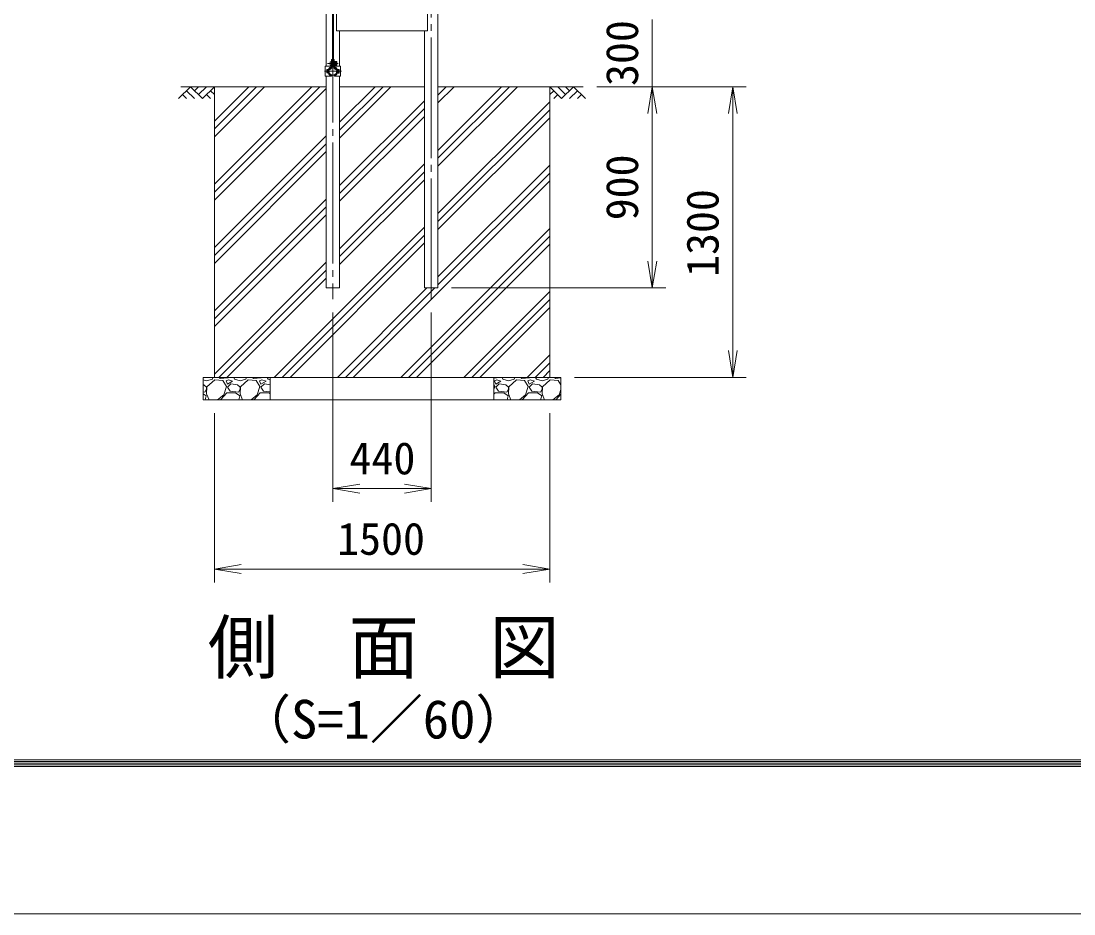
# Model space of a CAD drawing. Units: millimetres, scale not verified, with parts at other scales. Extents: x -12600 to 12600, y -8910 to 8910.
# Drawn here: x -5242 to -533, y -8910 to -4916 of the extents above; entities that cross this region are included whole.
import ezdxf
from ezdxf.enums import TextEntityAlignment as Align

# ---------------------------------------------------------------- set-up
doc = ezdxf.new("R2010")
doc.units = ezdxf.units.MM
doc.header["$LTSCALE"] = 30
doc.linetypes.add('LONG_CHAIN', pattern=[21, 18, -1, 1, -1])
for name, color, linetype, lineweight in [('0-0_D-TTL', 7, 'Continuous', 9), ('0-1_D-TTL-TXT', 7, 'Continuous', 9), ('0-2_D-DCR-HCH', 7, 'Continuous', 9), ('0-3_D-STR1', 1, 'Continuous', 9), ('0-4_D-STR4', 7, 'Continuous', 9), ('0-5_D-BGD', 7, 'Continuous', 9), ('0-6_D-BMK', 2, 'LONG_CHAIN', 9), ('0-7_D-STR3', 3, 'Continuous', 9), ('0-9_D-STR-DIM', 7, 'Continuous', 9), ('0-A_0', 7, 'Continuous', 9)]:
    doc.layers.add(name, color=color, linetype=linetype, lineweight=lineweight)
doc.styles.add('ＭＳ ゴシック', font='')
doc.styles.get('ＭＳ ゴシック').set_extended_font_data('MS Gothic')

# ---------------------------------------------------------------- blocks, each defined once
blk = doc.blocks.new('_Open')
at = {"layer": '0-A_0'}
blk.add_line((-30, 5), (0, 0), dxfattribs=at)
blk.add_lwpolyline([(-30, -5), (0, 0), (-30, 0)], dxfattribs=at)

msp = doc.modelspace()

# ---------------------------------------------------------------- linework, layer by layer
at = {"layer": '0-0_D-TTL', "color": 2}
msp.add_lwpolyline([(-12600, 8910), (12600, 8910), (12600, -8910), (-12600, -8910)], close=True, dxfattribs=at)
at = {"layer": '0-0_D-TTL'}
for points in [[(-11790, 8250), (11790, 8250), (11790, -8250), (-11790, -8250)], [(-11782.5, 8242.5), (11782.5, 8242.5), (11782.5, -8242.5), (-11782.5, -8242.5)], [(-11775, 8235), (11775, 8235), (11775, -8235), (-11775, -8235)], [(-11767.5, 8227.5), (11767.5, 8227.5), (11767.5, -8227.5), (-11767.5, -8227.5)], [(-11760, 8220), (11760, 8220), (11760, -8220), (-11760, -8220)]]:
    msp.add_lwpolyline(points, close=True, dxfattribs=at)
at = {"layer": '0-2_D-DCR-HCH'}
for p, q in [((-4483.82, -5210), (-4537.03, -5263.21)), ((-4483.82, -5210), (-4430.61, -5263.21)), ((-4466.08, -5227.74), (-4448.34, -5210)), ((-4448.34, -5245.47), (-4412.87, -5210)), ((-4430.61, -5263.21), (-4377.39, -5210)), ((-4377.39, -5434.32), (-4153.08, -5210)), ((-4377.39, -5398.96), (-4188.43, -5210)), ((-4377.39, -5681.8), (-3905.59, -5210)), ((-4377.39, -5363.6), (-4223.79, -5210)), ((-4377.39, -5646.45), (-3940.95, -5210)), ((-4377.39, -5717.16), (-3877.64, -5217.41)), ((-3817.14, -5439.75), (-3587.39, -5210)), ((-3817.14, -5404.4), (-3622.75, -5210)), ((-3817.14, -5369.04), (-3658.1, -5210)), ((-3377.14, -5282.59), (-3304.55, -5210)), ((-3377.14, -5565.44), (-3021.71, -5210)), ((-3377.14, -5247.24), (-3339.91, -5210)), ((-3377.14, -5530.08), (-3057.06, -5210)), ((-3377.14, -5211.88), (-3375.26, -5210)), ((-3377.14, -5494.73), (-3092.42, -5210)), ((-2824.18, -5263.21), (-2877.39, -5210)), ((-2806.45, -5245.47), (-2841.92, -5210)), ((-2770.97, -5210), (-2824.18, -5263.21)), ((-2788.62, -5227.83), (-2806.45, -5210)), ((-2770.97, -5210), (-2717.76, -5263.21)), ((-4519.29, -5245.47), (-4501.47, -5263.21)), ((-4501.56, -5227.74), (-4465.92, -5263.21)), ((-4412.87, -5245.47), (-4395.05, -5263.21)), ((-4395.13, -5227.74), (-4377.39, -5245.39)), ((-3817.14, -5651.88), (-3437.64, -5272.38)), ((-2859.66, -5227.74), (-2877.39, -5245.39)), ((-2841.92, -5245.47), (-2859.74, -5263.21)), ((-2753.23, -5227.74), (-2788.87, -5263.21)), ((-2735.5, -5245.47), (-2753.31, -5263.21)), ((-3817.14, -5687.24), (-3437.64, -5307.74)), ((-3377.14, -5777.57), (-2877.39, -5277.82)), ((-3377.14, -5812.92), (-2877.39, -5313.17)), ((-3817.14, -5722.59), (-3437.64, -5343.09)), ((-3377.14, -5848.28), (-2877.39, -5348.53)), ((-4377.39, -5929.29), (-3877.64, -5429.54)), ((-4377.39, -5964.65), (-3877.64, -5464.9)), ((-4377.39, -6000), (-3877.64, -5500.25)), ((-3817.14, -5934.73), (-3437.64, -5555.23)), ((-3817.14, -5970.08), (-3437.64, -5590.58)), ((-3377.14, -6060.41), (-2877.39, -5560.66)), ((-3377.14, -6095.77), (-2877.39, -5596.02)), ((-3817.14, -6005.44), (-3437.64, -5625.94)), ((-3756.02, -6510), (-2877.39, -5631.37)), ((-4377.39, -6212.13), (-3877.64, -5712.38)), ((-4377.39, -6247.49), (-3877.64, -5747.74)), ((-4377.39, -6282.84), (-3877.64, -5783.09)), ((-4109.58, -6510), (-3437.64, -5838.07)), ((-4074.22, -6510), (-3437.64, -5873.42)), ((-3543.89, -6510), (-2877.39, -5843.5)), ((-3508.54, -6510), (-2877.39, -5878.86)), ((-4038.87, -6510), (-3437.64, -5908.78)), ((-3473.18, -6510), (-2877.39, -5914.21)), ((-4377.39, -6494.98), (-3877.64, -5995.23)), ((-4357.06, -6510), (-3877.64, -6030.58)), ((-4321.71, -6510), (-3877.64, -6065.94)), ((-3826.73, -6510), (-3426.73, -6110)), ((-3791.38, -6510), (-3391.38, -6110)), ((-3261.05, -6510), (-2877.39, -6126.35)), ((-3225.69, -6510), (-2877.39, -6161.7)), ((-3190.34, -6510), (-2877.39, -6197.06)), ((-2978.21, -6510), (-2877.39, -6409.19)), ((-2942.85, -6510), (-2877.39, -6444.54)), ((-2907.49, -6510), (-2877.39, -6479.9)), ((-4427.39, -6520.7), (-4411.79, -6525.28)), ((-4423.79, -6543.28), (-4427.39, -6542.74)), ((-4411.79, -6553.78), (-4423.79, -6543.28)), ((-4411.79, -6525.28), (-4386.29, -6517.78)), ((-4375.79, -6520.78), (-4410.29, -6552.28)), ((-4386.29, -6517.78), (-4383.51, -6510)), ((-4339.79, -6523.78), (-4375.79, -6520.78)), ((-4351.79, -6514.78), (-4356.18, -6510)), ((-4317.29, -6511.78), (-4351.79, -6514.78)), ((-4323.29, -6550.78), (-4339.79, -6523.78)), ((-4314.29, -6520.78), (-4324.79, -6525.28)), ((-4324.79, -6525.28), (-4318.79, -6540.28)), ((-4318.79, -6540.28), (-4296.29, -6526.78)), ((-4303.79, -6538.78), (-4318.79, -6553.78)), ((-4315.69, -6510), (-4317.29, -6511.78)), ((-4296.29, -6526.78), (-4314.29, -6520.78)), ((-4273.79, -6543.28), (-4303.79, -6538.78)), ((-4290.63, -6510), (-4287.29, -6517.78)), ((-4287.29, -6517.78), (-4261.79, -6525.28)), ((-4261.79, -6553.78), (-4273.79, -6543.28)), ((-4261.79, -6525.28), (-4236.29, -6517.78)), ((-4225.79, -6520.78), (-4260.29, -6552.28)), ((-4236.29, -6517.78), (-4233.51, -6510)), ((-4189.79, -6523.78), (-4225.79, -6520.78)), ((-4201.79, -6514.78), (-4206.18, -6510)), ((-4167.29, -6511.78), (-4201.79, -6514.78)), ((-4173.29, -6550.78), (-4189.79, -6523.78)), ((-4164.29, -6520.78), (-4174.79, -6525.28)), ((-4174.79, -6525.28), (-4168.79, -6540.28)), ((-4168.79, -6540.28), (-4146.29, -6526.78)), ((-4153.79, -6538.78), (-4168.79, -6553.78)), ((-4165.69, -6510), (-4167.29, -6511.78)), ((-4146.29, -6526.78), (-4164.29, -6520.78)), ((-4127.39, -6542.74), (-4153.79, -6538.78)), ((-4140.63, -6510), (-4137.29, -6517.78)), ((-4137.29, -6517.78), (-4127.39, -6520.7)), ((-3117.29, -6511.78), (-3127.39, -6512.66)), ((-3123.29, -6550.78), (-3127.39, -6544.07)), ((-3114.29, -6520.78), (-3124.79, -6525.28)), ((-3124.79, -6525.28), (-3118.79, -6540.28)), ((-3118.79, -6540.28), (-3096.29, -6526.78)), ((-3103.79, -6538.78), (-3118.79, -6553.78)), ((-3115.69, -6510), (-3117.29, -6511.78)), ((-3096.29, -6526.78), (-3114.29, -6520.78)), ((-3073.79, -6543.28), (-3103.79, -6538.78)), ((-3090.63, -6510), (-3087.29, -6517.78)), ((-3087.29, -6517.78), (-3061.79, -6525.28)), ((-3061.79, -6553.78), (-3073.79, -6543.28)), ((-3061.79, -6525.28), (-3036.29, -6517.78)), ((-3025.79, -6520.78), (-3060.29, -6552.28)), ((-3036.29, -6517.78), (-3033.51, -6510)), ((-2989.79, -6523.78), (-3025.79, -6520.78)), ((-3001.79, -6514.78), (-3006.18, -6510)), ((-2967.29, -6511.78), (-3001.79, -6514.78)), ((-2973.29, -6550.78), (-2989.79, -6523.78)), ((-2964.29, -6520.78), (-2974.79, -6525.28)), ((-2974.79, -6525.28), (-2968.79, -6540.28)), ((-2968.79, -6540.28), (-2946.29, -6526.78)), ((-2953.79, -6538.78), (-2968.79, -6553.78)), ((-2965.69, -6510), (-2967.29, -6511.78)), ((-2946.29, -6526.78), (-2964.29, -6520.78)), ((-2923.79, -6543.28), (-2953.79, -6538.78)), ((-2940.63, -6510), (-2937.29, -6517.78)), ((-2937.29, -6517.78), (-2911.79, -6525.28)), ((-2911.79, -6553.78), (-2923.79, -6543.28)), ((-2911.79, -6525.28), (-2886.29, -6517.78)), ((-2875.79, -6520.78), (-2910.29, -6552.28)), ((-2886.29, -6517.78), (-2883.51, -6510)), ((-2839.79, -6523.78), (-2875.79, -6520.78)), ((-2851.79, -6514.78), (-2856.18, -6510)), ((-2827.39, -6512.66), (-2851.79, -6514.78)), ((-2827.39, -6544.07), (-2839.79, -6523.78)), ((-4427.39, -6575.31), (-4419.29, -6576.28)), ((-4427.39, -6583.02), (-4413.29, -6592.78)), ((-4419.29, -6576.28), (-4411.79, -6562.78)), ((-4410.29, -6552.28), (-4411.79, -6583.78)), ((-4411.79, -6562.78), (-4411.79, -6553.78)), ((-4411.79, -6583.78), (-4400.75, -6610)), ((-4363.39, -6610), (-4335.29, -6588.28)), ((-4348.79, -6609.28), (-4321.79, -6579.28)), ((-4335.29, -6588.28), (-4323.29, -6550.78)), ((-4321.79, -6579.28), (-4282.79, -6579.28)), ((-4318.79, -6553.78), (-4306.79, -6571.78)), ((-4306.79, -6571.78), (-4269.29, -6576.28)), ((-4282.79, -6579.28), (-4263.29, -6592.78)), ((-4269.29, -6576.28), (-4261.79, -6562.78)), ((-4260.29, -6552.28), (-4261.79, -6583.78)), ((-4261.79, -6562.78), (-4261.79, -6553.78)), ((-4261.79, -6583.78), (-4250.75, -6610)), ((-4213.39, -6610), (-4185.29, -6588.28)), ((-4198.79, -6609.28), (-4171.79, -6579.28)), ((-4185.29, -6588.28), (-4173.29, -6550.78)), ((-4171.79, -6579.28), (-4132.79, -6579.28)), ((-4168.79, -6553.78), (-4156.79, -6571.78)), ((-4156.79, -6571.78), (-4127.39, -6575.31)), ((-4132.79, -6579.28), (-4127.39, -6583.02)), ((-3127.39, -6563.61), (-3123.29, -6550.78)), ((-3127.39, -6585.51), (-3121.79, -6579.28)), ((-3121.79, -6579.28), (-3082.79, -6579.28)), ((-3118.79, -6553.78), (-3106.79, -6571.78)), ((-3106.79, -6571.78), (-3069.29, -6576.28)), ((-3082.79, -6579.28), (-3063.29, -6592.78)), ((-3069.29, -6576.28), (-3061.79, -6562.78)), ((-3060.29, -6552.28), (-3061.79, -6583.78)), ((-3061.79, -6562.78), (-3061.79, -6553.78)), ((-3061.79, -6583.78), (-3050.75, -6610)), ((-3013.39, -6610), (-2985.29, -6588.28)), ((-2998.79, -6609.28), (-2971.79, -6579.28)), ((-2985.29, -6588.28), (-2973.29, -6550.78)), ((-2971.79, -6579.28), (-2932.79, -6579.28)), ((-2968.79, -6553.78), (-2956.79, -6571.78)), ((-2956.79, -6571.78), (-2919.29, -6576.28)), ((-2932.79, -6579.28), (-2913.29, -6592.78)), ((-2919.29, -6576.28), (-2911.79, -6562.78)), ((-2910.29, -6552.28), (-2911.79, -6583.78)), ((-2911.79, -6562.78), (-2911.79, -6553.78)), ((-2911.79, -6583.78), (-2900.75, -6610)), ((-2863.39, -6610), (-2835.29, -6588.28)), ((-2848.79, -6609.28), (-2827.39, -6585.51)), ((-2835.29, -6588.28), (-2827.39, -6563.61)), ((-4413.29, -6592.78), (-4418.21, -6610)), ((-4348.37, -6610), (-4348.79, -6609.28)), ((-4263.29, -6592.78), (-4268.21, -6610)), ((-4198.37, -6610), (-4198.79, -6609.28)), ((-3063.29, -6592.78), (-3068.21, -6610)), ((-2998.37, -6610), (-2998.79, -6609.28)), ((-2913.29, -6592.78), (-2918.21, -6610)), ((-2848.37, -6610), (-2848.79, -6609.28))]:
    msp.add_line(p, q, dxfattribs=at)
for points in [[(-3817.14, -6110), (-3877.64, -6110), (-3877.64, -5210), (-4377.39, -5210), (-4377.39, -6510), (-2877.39, -6510), (-2877.39, -5210), (-3377.14, -5210), (-3377.14, -6110), (-3437.64, -6110), (-3437.64, -5210), (-3817.14, -5210)], [(-4127.39, -6510), (-4427.39, -6510), (-4427.39, -6610), (-4127.39, -6610)], [(-2827.39, -6510), (-3127.39, -6510), (-3127.39, -6610), (-2827.39, -6610)]]:
    msp.add_lwpolyline(points, close=True, dxfattribs=at)
at = {"layer": '0-3_D-STR1'}
for p, q in [((-3377.14, -6110), (-3377.14, 2599)), ((-3877.64, -5118.45), (-3877.64, -4432.5)), ((-3831.39, -4860), (-3831.39, -4960)), ((-3423.39, -4860), (-3423.39, -4960)), ((-3423.39, -4960), (-3831.39, -4960)), ((-3817.14, -5118.45), (-3817.14, -4960)), ((-3437.64, -4960), (-3437.64, -6110)), ((-3854.07, -5125.62), (-3857.58, -5131.7)), ((-3857.58, -5131.7), (-3856.19, -5132.5)), ((-3852.68, -5126.42), (-3856.19, -5132.5)), ((-3842.11, -5126.42), (-3838.6, -5132.5)), ((-3840.72, -5125.62), (-3837.21, -5131.7)), ((-3837.21, -5131.7), (-3838.6, -5132.5)), ((-3877.64, -6110), (-3877.64, -5163.45)), ((-3817.14, -6110), (-3817.14, -5163.45)), ((-3817.14, -6110), (-3877.64, -6110)), ((-3377.14, -6110), (-3437.64, -6110))]:
    msp.add_line(p, q, dxfattribs=at)
for centre, radius, start, end in [((-3847.39, -5140.95), 19.05, 114.32478, 65.67522), ((-3847.39, -5140.95), 17.45, 114.32478, 65.67522), ((-3854.42, -5125.42), 2, 330, 114.32478), ((-3854.42, -5125.42), 0.401, 330, 114.32478), ((-3840.37, -5125.42), 2, 65.67522, 210), ((-3840.37, -5125.42), 0.401, 65.67522, 210)]:
    msp.add_arc(centre, radius, start, end, dxfattribs=at)
at = {"layer": '0-4_D-STR4'}
for p, q in [((-3437.64, -5210), (-3817.14, -5210)), ((-2877.39, -5210), (-3377.14, -5210)), ((-2877.39, -6510), (-2877.39, -5210)), ((-4427.39, -6510), (-2827.39, -6510)), ((-4427.39, -6510), (-4427.39, -6610)), ((-2827.39, -6510), (-2827.39, -6610)), ((-4427.39, -6610), (-2827.39, -6610))]:
    msp.add_line(p, q, dxfattribs=at)
msp.add_lwpolyline([(-3877.64, -5210), (-4377.39, -5210), (-4377.39, -6510)], dxfattribs=at)
at = {"layer": '0-5_D-BGD'}
for p, q in [((-4527.39, -5210), (-4377.39, -5210)), ((-2727.39, -5210), (-2877.39, -5210))]:
    msp.add_line(p, q, dxfattribs=at)
at = {"layer": '0-6_D-BMK'}
for p, q in [((-3847.39, 2730), (-3847.39, -6160)), ((-3407.39, -6160), (-3407.39, 2621)), ((-3871.83, -5105.95), (-3822.96, -5105.95)), ((-3885.36, -5140.95), (-3809.43, -5140.95))]:
    msp.add_line(p, q, dxfattribs=at)
at = {"layer": '0-7_D-STR3'}
for p, q in [((-3849.64, -2249.05), (-3849.64, -5120.95)), ((-3845.14, -2249.05), (-3845.14, -5120.95)), ((-3881.04, -5118.45), (-3853.89, -5118.45)), ((-3881.04, -5118.45), (-3881.04, -5163.45)), ((-3858.69, -5099.45), (-3858.69, -5112.45)), ((-3853.89, -5088.95), (-3853.89, -5118.52)), ((-3853.89, -5088.95), (-3851.59, -5088.95)), ((-3851.59, -5088.95), (-3851.59, -5118.52)), ((-3849.89, -5100.63), (-3851.59, -5100.63)), ((-3849.89, -5111.27), (-3851.59, -5111.27)), ((-3849.89, -5100.63), (-3849.89, -5111.27)), ((-3849.89, -5101.95), (-3849.64, -5101.95)), ((-3849.89, -5109.95), (-3849.64, -5109.95)), ((-3849.64, -5120.95), (-3845.14, -5120.95)), ((-3845.14, -5101.95), (-3843.19, -5101.95)), ((-3845.14, -5109.95), (-3843.19, -5109.95)), ((-3843.19, -5088.95), (-3843.19, -5118.52)), ((-3843.19, -5088.95), (-3840.89, -5088.95)), ((-3840.89, -5088.95), (-3840.89, -5118.52)), ((-3830.89, -5097.85), (-3840.89, -5097.85)), ((-3830.89, -5101.9), (-3840.89, -5101.9)), ((-3840.89, -5101.95), (-3840.69, -5101.95)), ((-3840.89, -5109.95), (-3840.69, -5109.95)), ((-3830.89, -5110), (-3840.89, -5110)), ((-3830.89, -5114.05), (-3840.89, -5114.05)), ((-3840.89, -5118.45), (-3813.74, -5118.45)), ((-3829.89, -5099.72), (-3829.89, -5112.06)), ((-3829.89, -5101.95), (-3829.89, -5109.95)), ((-3829.89, -5102.63), (-3829.57, -5102.63)), ((-3829.89, -5109.27), (-3829.57, -5109.27)), ((-3813.74, -5118.45), (-3813.74, -5163.45)), ((-3881.04, -5163.45), (-3854.09, -5163.45)), ((-3874.19, -5134.45), (-3874.19, -5147.45)), ((-3869.39, -5132.95), (-3869.39, -5148.95)), ((-3869.03, -5136.95), (-3869.39, -5136.95)), ((-3869.03, -5144.95), (-3869.39, -5144.95)), ((-3854.09, -5159.48), (-3854.88, -5161.64)), ((-3854.09, -5159.48), (-3854.09, -5163.45)), ((-3840.69, -5159.48), (-3840.69, -5163.45)), ((-3840.69, -5159.48), (-3839.91, -5161.64)), ((-3840.69, -5163.45), (-3813.74, -5163.45)), ((-3825.39, -5136.95), (-3825.76, -5136.95)), ((-3825.39, -5144.95), (-3825.76, -5144.95)), ((-3819.89, -5132.85), (-3825.39, -5132.85)), ((-3825.39, -5132.85), (-3825.39, -5149.05)), ((-3819.89, -5136.9), (-3825.39, -5136.9)), ((-3819.89, -5145), (-3825.39, -5145)), ((-3819.89, -5149.05), (-3825.39, -5149.05)), ((-3818.89, -5134.72), (-3818.89, -5147.06)), ((-3818.89, -5136.95), (-3818.39, -5136.95)), ((-3818.89, -5136.95), (-3818.39, -5136.95)), ((-3818.89, -5137.63), (-3818.07, -5137.63)), ((-3818.89, -5144.27), (-3818.07, -5144.27)), ((-3818.89, -5144.95), (-3818.39, -5144.95)), ((-3818.89, -5144.95), (-3818.39, -5144.95)), ((-3818.39, -5136.95), (-3818.39, -5144.95))]:
    msp.add_line(p, q, dxfattribs=at)
for centre, radius, start, end in [((-3847.39, -5140.95), 22, 110.1633, 250.11694), ((-3847.39, -5140.95), 19.7, 109.83718, 250.11694), ((-3855.89, -5118.52), 2, 297.27961, 0), ((-3855.89, -5118.52), 4.3, 294.96438, 0), ((-3838.89, -5118.52), 4.3, 180, 245.03562), ((-3838.89, -5118.52), 2, 180, 242.72039), ((-3847.39, -5140.95), 19.7, 289.88306, 70.16282), ((-3847.39, -5140.95), 22, 289.88306, 69.8367), ((-3838.6, -5105.95), 8.7, 332.26063, 27.73937), ((-3832.43, -5099.88), 2.54, 307.21089, 52.78911), ((-3832.44, -5112.03), 2.55, 307.42505, 52.57495), ((-3837.39, -5105.95), 8.5, 331.92751, 28.07249), ((-3827.6, -5140.95), 8.7, 332.26063, 27.73937), ((-3821.43, -5134.88), 2.54, 307.21089, 52.78911), ((-3821.44, -5147.03), 2.55, 307.42505, 52.57495), ((-3825.89, -5140.95), 8.5, 331.92751, 28.07249)]:
    msp.add_arc(centre, radius, start, end, dxfattribs=at)
for centre, start_param, end_param in [((-3853.89, -5099.45), 1.5707963, 3.1415927), ((-3853.89, -5112.45), 3.1415927, 4.712389), ((-3869.39, -5134.45), 1.5707963, 3.1415927), ((-3869.39, -5147.45), 3.1415927, 4.712389)]:
    msp.add_ellipse(centre, major_axis=(4.8, 0), ratio=0.3125, start_param=start_param, end_param=end_param, dxfattribs=at)
at = {"layer": '0-9_D-STR-DIM'}
for p, q in [((-2418.72, -5210), (-2418.72, -4910)), ((-2667.39, -5210), (-2358.72, -5210)), ((-2667.39, -5210), (-2358.72, -5210)), ((-2667.39, -5210), (-1998.72, -5210)), ((-2418.72, -5990), (-2418.72, -5330)), ((-2418.72, -5330), (-2418.72, -5450)), ((-2058.72, -5330), (-2058.72, -6390)), ((-3317.14, -6110), (-2358.72, -6110)), ((-3847.39, -6220), (-3847.39, -7067.32)), ((-3407.39, -6220), (-3407.39, -7067.32)), ((-2767.39, -6510), (-1998.72, -6510)), ((-4377.39, -6670), (-4377.39, -7427.32)), ((-2877.39, -6670), (-2877.39, -7427.32)), ((-3727.39, -7007.32), (-3527.39, -7007.32)), ((-4257.39, -7367.32), (-2997.39, -7367.32))]:
    msp.add_line(p, q, dxfattribs=at)

# ---------------------------------------------------------------- block references
at = {"layer": '0-9_D-STR-DIM', "xscale": 4, "yscale": 4}
for p, rotation in [((-2418.72, -5210), 90), ((-2418.72, -5210), 90), ((-2058.72, -5210), 90), ((-2418.72, -6110), 270), ((-2058.72, -6510), 270), ((-3847.39, -7007.32), 180), ((-4377.39, -7367.32), 180)]:
    msp.add_blockref('_Open', p, dxfattribs=dict(at, rotation=rotation))
for p in [(-3407.39, -7007.32), (-2877.39, -7367.32)]:
    msp.add_blockref('_Open', p, dxfattribs=at)

# ---------------------------------------------------------------- texts
at = {"layer": '0-1_D-TTL-TXT', "style": 'ＭＳ ゴシック'}
for s, height, p in [('側\u3000面\u3000図', 230.9, (-4407.09, -7901.37)), ('（S=1／60）', 173.1, (-4270.64, -8177.3))]:
    msp.add_text(s, height=height, dxfattribs=at).set_placement(p, align=Align.BOTTOM_LEFT)
at = {"layer": '0-9_D-STR-DIM', "style": 'ＭＳ ゴシック'}
for s, p in [('300', (-2438.97, -5206.63)), ('900', (-2438.96, -5807.38)), ('1300', (-2078.96, -6060.7))]:
    msp.add_text(s, height=144.3, rotation=90, dxfattribs=at).set_placement(p, align=Align.BOTTOM_LEFT)
for s, p in [('440', (-3772.89, -6987.07)), ('1500', (-3828.09, -7347.07))]:
    msp.add_text(s, height=144.3, dxfattribs=at).set_placement(p, align=Align.BOTTOM_LEFT)

doc.saveas('drawing.dxf')
